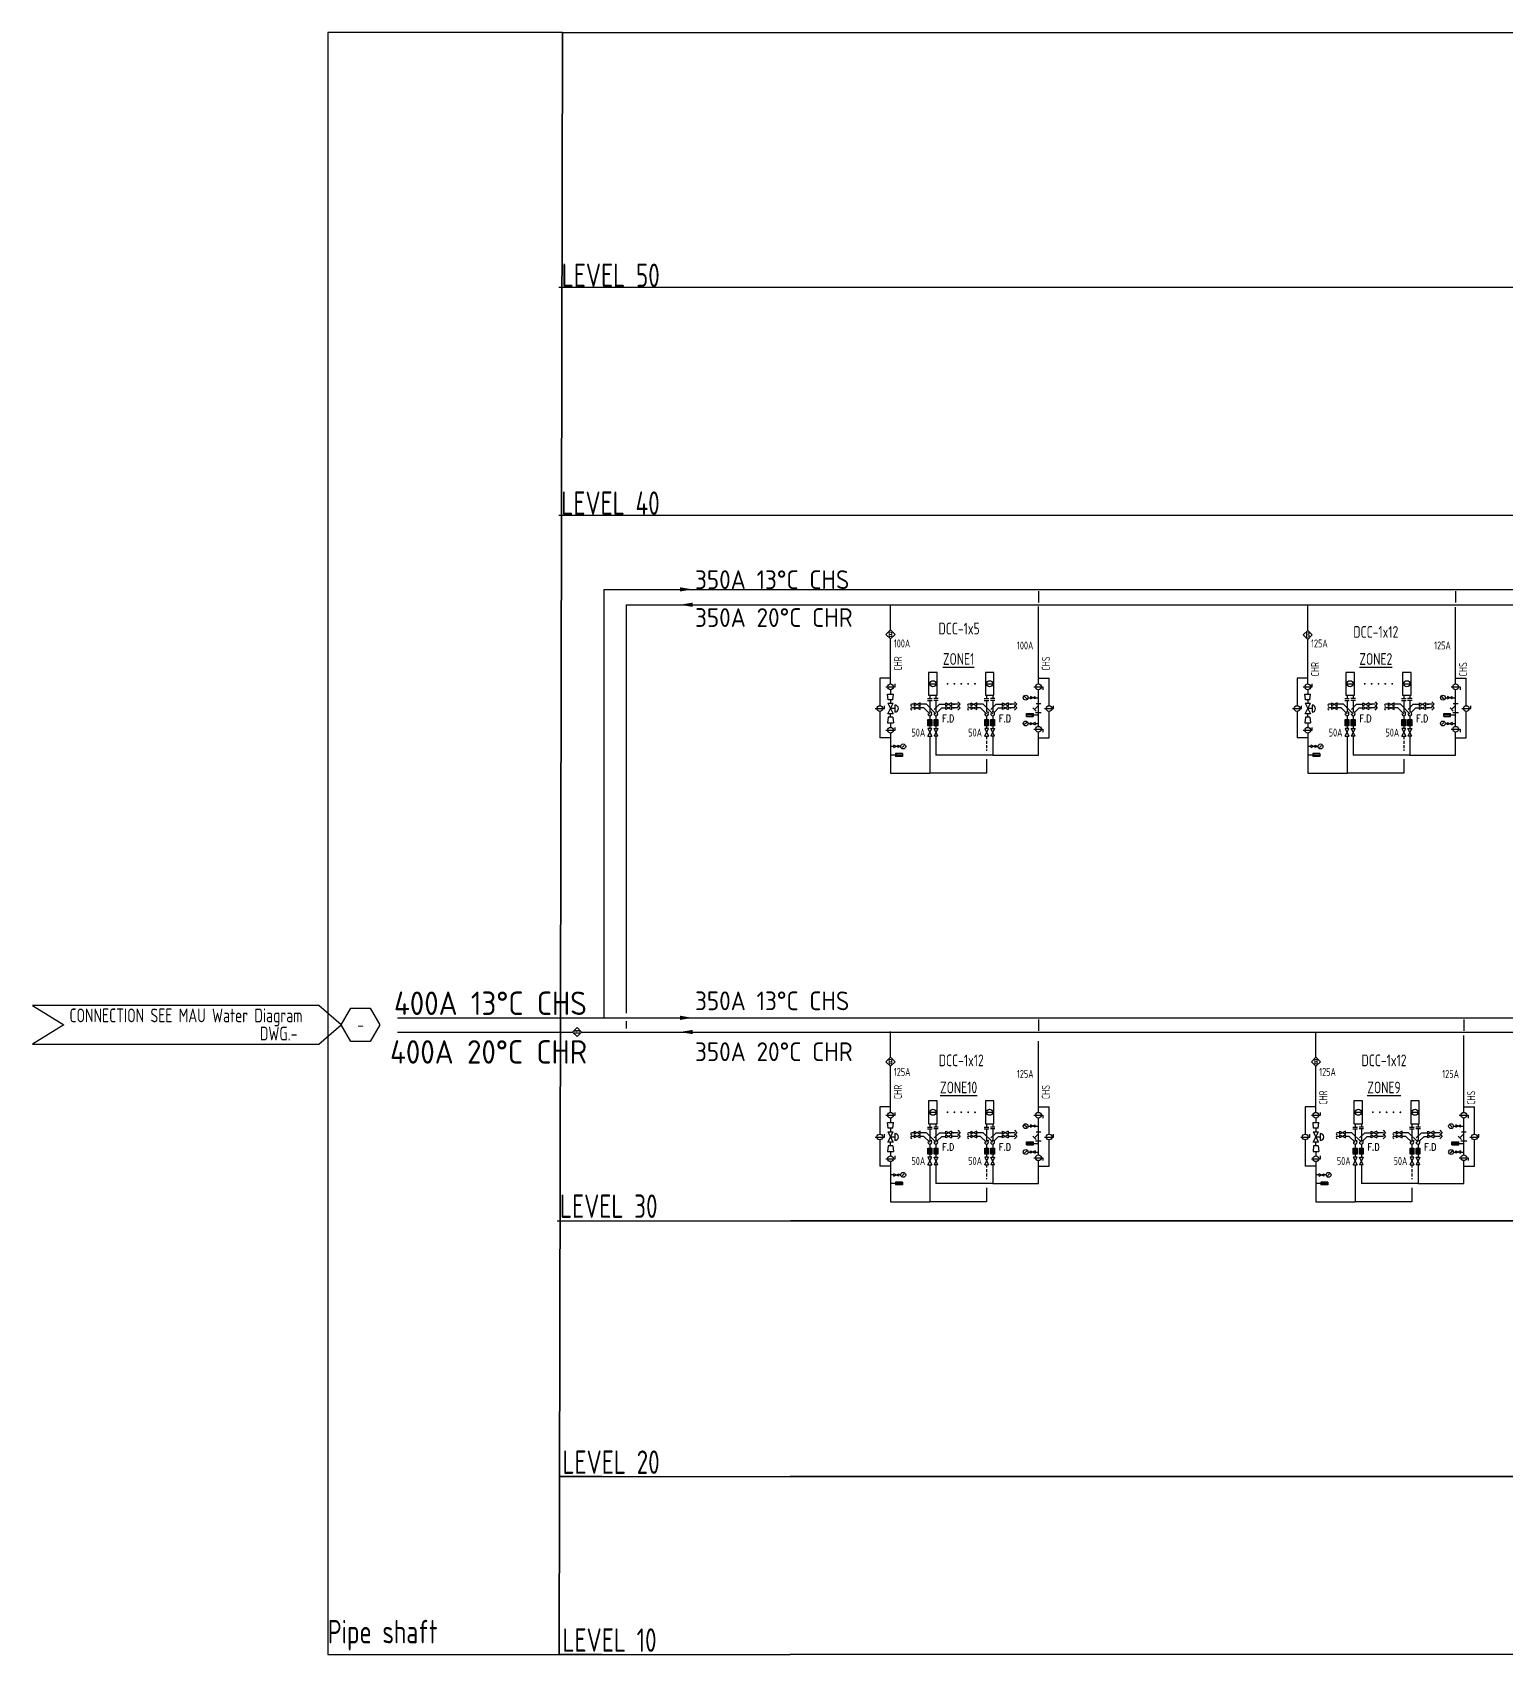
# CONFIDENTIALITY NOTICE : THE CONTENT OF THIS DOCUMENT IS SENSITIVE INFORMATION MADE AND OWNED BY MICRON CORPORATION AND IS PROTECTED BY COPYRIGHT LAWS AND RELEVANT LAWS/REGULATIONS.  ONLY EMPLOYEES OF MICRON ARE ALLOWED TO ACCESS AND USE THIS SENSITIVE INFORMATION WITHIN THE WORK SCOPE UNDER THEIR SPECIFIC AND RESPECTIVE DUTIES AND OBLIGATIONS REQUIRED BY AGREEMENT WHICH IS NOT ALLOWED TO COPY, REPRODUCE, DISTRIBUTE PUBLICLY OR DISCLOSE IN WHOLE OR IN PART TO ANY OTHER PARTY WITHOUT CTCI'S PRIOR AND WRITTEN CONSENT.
# Model space of a CAD drawing. Header units: millimetres. Extents: x 4930 to 7168, y 215 to 908.
# Drawn here: x 4930 to 5559, y 215 to 908 of the extents above; entities that cross this region are included whole.
import ezdxf
from ezdxf.enums import TextEntityAlignment as Align

# ---------------------------------------------------------------- set-up
doc = ezdxf.new("R2010")
doc.units = ezdxf.units.MM
doc.linetypes.add('HIDDEN', pattern=[9.525, 6.35, -3.175])
doc.linetypes.add('HIDDEN2', pattern=[0.1875, 0.125, -0.0625])
for name, color, linetype in [('0-CHR-中溫', 30, 'Continuous'), ('0-CHS-中溫', 3, 'Continuous'), ('A-DETL-01', 1, 'Continuous'), ('M-CEQPM-TEXT', 3, 'Continuous'), ('M-CPIPE-TEXT', 3, 'Continuous'), ('M-CPIPE-VAVE', 2, 'Continuous'), ('M-CWTR-PIPE', 130, 'Continuous'), ('M-EQPM-TXT', 4, 'Continuous'), ('M-HVAC-CMAH', 3, 'Continuous'), ('M-PIPE-CHWR20', 110, 'Continuous'), ('U-PCW-VALVE', 2, 'Continuous')]:
    doc.layers.add(name, color=color, linetype=linetype)
doc.styles.add('AA-TXT', font='isocp.shx', dxfattribs={"bigfont": 'chineset.shx'})
doc.styles.add('STDTEXT', font='simplex.shx', dxfattribs={"bigfont": 'china.shx'})

# ---------------------------------------------------------------- blocks, each defined once
blk = doc.blocks.new('DIM3')
blk.add_solid([(40, -7), (40, 7), (0, 0)])
blk = doc.blocks.new('DCC PIPE')
at = {"layer": 'U-PCW-VALVE'}
h = blk.add_hatch(dxfattribs=at)
h.set_pattern_fill('ANSI37', color=256, scale=2.66144, angle=90, style=0)
h.set_pattern_definition([(135, (188.80367, -130.49455), (-0.2352403, -0.2352403), []), (225, (188.80367, -130.49455), (0.2352403, -0.2352403), [])])
h.paths.add_polyline_path([(-0.67, 3.67), (-0.67, 5.8), (0.67, 5.8), (0.67, 3.67)])
h = blk.add_hatch(dxfattribs=at)
h.set_pattern_fill('ANSI37', color=256, scale=2.66144, angle=90, style=0)
h.set_pattern_definition([(135, (190.9487, -130.49455), (-0.2352403, -0.2352403), []), (225, (190.9487, -130.49455), (0.2352403, -0.2352403), [])])
h.paths.add_polyline_path([(1.48, 3.67), (1.48, 5.8), (2.81, 5.8), (2.81, 3.67)])
h = blk.add_hatch(dxfattribs=at)
h.set_pattern_fill('ANSI37', color=256, scale=2.66144, angle=90, style=0)
h.set_pattern_definition([(135, (208.65864, -130.49455), (-0.2352403, -0.2352403), []), (225, (208.65864, -130.49455), (0.2352403, -0.2352403), [])])
h.paths.add_polyline_path([(19.19, 3.67), (19.19, 5.8), (20.52, 5.8), (20.52, 3.67)])
h = blk.add_hatch(dxfattribs=at)
h.set_pattern_fill('ANSI37', color=256, scale=2.66144, angle=90, style=0)
h.set_pattern_definition([(135, (210.80367, -130.49455), (-0.2352403, -0.2352403), []), (225, (210.80367, -130.49455), (0.2352403, -0.2352403), [])])
h.paths.add_polyline_path([(21.33, 3.67), (21.33, 5.8), (22.67, 5.8), (22.67, 3.67)])
at = {"layer": '0-CHR-中溫', "ltscale": 1000}
for p, q in [((0, 12.53), (0, 8.51)), ((19.85, 12.53), (19.85, 8.51)), ((0, 7.18), (0, 5.8)), ((19.85, 7.18), (19.85, 5.8)), ((0, 3.67), (0, 2.67)), ((19.85, 3.67), (19.85, 2.67))]:
    blk.add_line(p, q, dxfattribs=at)
for centre in [(0, 7.84), (19.85, 7.84)]:
    blk.add_arc(centre, 0.667, 167.3219, 102.6781, dxfattribs=at)
at = {"layer": '0-CHS-中溫', "ltscale": 1000}
for p, q in [((2.15, 12.53), (2.15, 8.51)), ((22, 12.53), (22, 8.51)), ((2.15, 7.18), (2.15, 5.8)), ((22, 7.18), (22, 5.8)), ((2.15, 3.67), (2.15, 2.67)), ((22, 3.67), (22, 2.67))]:
    blk.add_line(p, q, dxfattribs=at)
for centre in [(2.15, 7.84), (22, 7.84)]:
    blk.add_arc(centre, 0.667, 167.3219, 102.6781, dxfattribs=at)
at = {"layer": 'M-CPIPE-VAVE'}
for p, q in [((-3.4, 11.7), (-5.47, 10.66)), ((-5.47, 11.7), (-3.4, 10.66)), ((-5.47, 11.7), (-5.47, 10.66)), ((-3.4, 10.66), (-3.4, 11.7)), ((5.55, 10.66), (5.55, 11.7)), ((7.62, 11.7), (5.55, 10.66)), ((5.55, 11.7), (7.62, 10.66)), ((7.62, 11.7), (7.62, 10.66)), ((9.81, 12.03), (10.58, 11.18)), ((16.45, 11.7), (14.38, 10.66)), ((14.38, 11.7), (16.45, 10.66)), ((14.38, 11.7), (14.38, 10.66)), ((16.45, 10.66), (16.45, 11.7)), ((25.4, 10.66), (25.4, 11.7)), ((27.47, 11.7), (25.4, 10.66)), ((25.4, 11.7), (27.47, 10.66)), ((27.47, 11.7), (27.47, 10.66)), ((29.67, 12.03), (30.44, 11.18)), ((-5.47, 11.18), (-6.35, 11.18)), ((-5.47, 9.92), (-6.35, 9.92)), ((-3.4, 10.44), (-5.47, 9.41)), ((-5.47, 10.44), (-3.4, 9.41)), ((-5.47, 10.44), (-5.47, 9.41)), ((-1.19, 11.18), (-3.4, 11.18)), ((-3.4, 9.41), (-3.4, 10.44)), ((-2.08, 9.92), (-3.4, 9.92)), ((0, 7.84), (-2.08, 9.92)), ((2.15, 7.84), (-1.19, 11.18)), ((0.47, 8.31), (0.74, 8.58)), ((1.53, 9.37), (3.34, 11.18)), ((2.62, 8.31), (4.23, 9.92)), ((3.34, 11.18), (5.55, 11.18)), ((4.23, 9.92), (5.55, 9.92)), ((5.55, 9.41), (5.55, 10.44)), ((7.62, 10.44), (5.55, 9.41)), ((5.55, 10.44), (7.62, 9.41)), ((9.89, 11.18), (7.62, 11.18)), ((7.62, 10.44), (7.62, 9.41)), ((9.89, 9.92), (7.62, 9.92)), ((9.81, 10.33), (10.58, 11.18)), ((9.81, 10.77), (10.58, 9.92)), ((9.81, 9.07), (10.58, 9.92)), ((14.38, 11.18), (13.5, 11.18)), ((14.38, 9.92), (13.5, 9.92)), ((16.45, 10.44), (14.38, 9.41)), ((14.38, 10.44), (16.45, 9.41)), ((14.38, 10.44), (14.38, 9.41)), ((18.66, 11.18), (16.45, 11.18)), ((16.45, 9.41), (16.45, 10.44)), ((17.77, 9.92), (16.45, 9.92)), ((19.85, 7.84), (17.77, 9.92)), ((22, 7.84), (18.66, 11.18)), ((20.33, 8.31), (20.59, 8.58)), ((21.38, 9.37), (23.19, 11.18)), ((22.47, 8.31), (24.08, 9.92)), ((23.19, 11.18), (25.4, 11.18)), ((24.08, 9.92), (25.4, 9.92)), ((25.4, 9.41), (25.4, 10.44)), ((27.47, 10.44), (25.4, 9.41)), ((25.4, 10.44), (27.47, 9.41)), ((29.74, 11.18), (27.47, 11.18)), ((27.47, 10.44), (27.47, 9.41)), ((29.74, 9.92), (27.47, 9.92)), ((29.67, 10.33), (30.44, 11.18)), ((29.67, 10.77), (30.44, 9.92)), ((29.67, 9.07), (30.44, 9.92))]:
    blk.add_line(p, q, dxfattribs=at)
for centre in [(-6.35, 10.83), (-6.35, 9.57), (13.5, 10.83), (13.5, 9.57)]:
    blk.add_arc(centre, 0.35, 90, 270, dxfattribs=at)
at = {"layer": 'M-CWTR-PIPE'}
for p, q in [((0.18, 18.35), (1.96, 18.35)), ((20.04, 18.35), (21.82, 18.35)), ((-0.8, 13.17), (0.8, 13.17)), ((0, 14.35), (0, 13.17)), ((2.95, 13.17), (1.35, 13.17)), ((2.15, 14.35), (2.15, 13.17)), ((19.05, 13.17), (20.65, 13.17)), ((19.85, 14.35), (19.85, 13.17)), ((22.8, 13.17), (21.2, 13.17)), ((22, 14.35), (22, 13.17))]:
    blk.add_line(p, q, dxfattribs=at)
for points in [[(2.57, 14.35), (2.57, 22.35), (-0.43, 22.35), (-0.43, 14.35)], [(22.43, 14.35), (22.43, 22.35), (19.43, 22.35), (19.43, 14.35)]]:
    blk.add_lwpolyline(points, close=True, dxfattribs=at)
for centre in [(1.07, 18.35), (20.93, 18.35)]:
    blk.add_circle(centre, 1.07, dxfattribs=at)
at = {"layer": 'M-HVAC-CMAH', "const_width": 0.32}
for points in [[(6.36, 18.34, 1), (6.04, 18.34, 1)], [(8.76, 18.34, 1), (8.44, 18.34, 1)], [(11.16, 18.34, 1), (10.84, 18.34, 1)], [(13.56, 18.34, 1), (13.24, 18.34, 1)], [(15.96, 18.34, 1), (15.64, 18.34, 1)]]:
    blk.add_lwpolyline(points, format="xyb", close=True, dxfattribs=at)
at = {"layer": 'U-PCW-VALVE'}
for p, q in [((-0.8, 12.53), (0.8, 12.53)), ((2.95, 12.53), (1.35, 12.53)), ((19.05, 12.53), (20.65, 12.53)), ((22.8, 12.53), (21.2, 12.53)), ((-0.67, 5.8), (0.67, 5.8)), ((-0.67, 3.67), (-0.67, 5.8)), ((0.67, 5.8), (0.67, 3.67)), ((1.48, 5.8), (2.81, 5.8)), ((1.48, 3.67), (1.48, 5.8)), ((2.81, 5.8), (2.81, 3.67)), ((19.19, 5.8), (20.52, 5.8)), ((19.19, 3.67), (19.19, 5.8)), ((20.52, 5.8), (20.52, 3.67)), ((21.33, 5.8), (22.67, 5.8)), ((21.33, 3.67), (21.33, 5.8)), ((22.67, 5.8), (22.67, 3.67)), ((0.67, 3.67), (-0.67, 3.67)), ((0.67, 2.67), (-0.67, 2.67)), ((-0.67, 0), (0.67, 2.67)), ((-0.67, 2.67), (0.67, 0)), ((-0.67, 0), (0.67, 0)), ((2.81, 3.67), (1.48, 3.67)), ((1.48, 2.67), (2.81, 2.67)), ((2.81, 2.67), (1.48, 0)), ((2.81, 0), (1.48, 2.67)), ((2.81, 0), (1.48, 0)), ((20.52, 3.67), (19.19, 3.67)), ((20.52, 2.67), (19.19, 2.67)), ((19.19, 2.67), (20.52, 0)), ((19.19, 0), (20.52, 2.67)), ((19.19, 0), (20.52, 0)), ((22.67, 3.67), (21.33, 3.67)), ((21.33, 2.67), (22.67, 2.67)), ((22.67, 0), (21.33, 2.67)), ((22.67, 2.67), (21.33, 0)), ((22.67, 0), (21.33, 0))]:
    blk.add_line(p, q, dxfattribs=at)
at = {"layer": 'M-CPIPE-VAVE', "linetype": 'HIDDEN2', "xscale": -0.04545454545450411, "yscale": 0.04545454545450411, "zscale": 0.045454545454545}
for p in [(9.89, 11.18), (29.74, 11.18), (9.89, 9.92), (29.74, 9.92)]:
    blk.add_blockref('DIM3', p, dxfattribs=at)

msp = doc.modelspace()

# ---------------------------------------------------------------- linework, layer by layer
at = {"color": 1}
msp.add_lwpolyline([(5155.77, 907.62), (5055.63, 907.62), (5055.63, 215.39), (5154.46, 215.39)], close=True, dxfattribs=at)
at = {"layer": '0-CHR-中溫', "ltscale": 1000}
for p, q in [((5183.02, 663.4), (6428.78, 663.4)), ((5253.33, 663.4), (6014.56, 663.4)), ((5295.81, 652.63), (5295.81, 663.41)), ((5473.86, 652.46), (5473.86, 663.24)), ((5295.81, 629.55), (5295.81, 648.78)), ((5473.86, 629.55), (5473.86, 648.61)), ((5291.26, 632.02), (5291.26, 620.31)), ((5295.81, 632.02), (5291.26, 632.02)), ((5469.31, 632.02), (5469.31, 620.31)), ((5473.86, 632.02), (5469.31, 632.02)), ((5295.81, 627.14), (5295.81, 625.26)), ((5473.86, 627.14), (5473.86, 625.26)), ((5291.26, 617.87), (5291.26, 606.59)), ((5295.81, 622.82), (5295.81, 621.35)), ((5295.81, 615.37), (5295.81, 616.84)), ((5469.31, 617.87), (5469.31, 606.59)), ((5473.86, 622.82), (5473.86, 621.35)), ((5473.86, 615.37), (5473.86, 616.84)), ((5295.81, 612.93), (5295.81, 611.05)), ((5473.86, 612.93), (5473.86, 611.05)), ((5295.81, 606.59), (5291.26, 606.59)), ((5295.81, 608.61), (5295.81, 591.46)), ((5312.59, 607.28), (5312.59, 591.46)), ((5473.86, 606.59), (5469.31, 606.59)), ((5473.86, 608.61), (5473.86, 591.46)), ((5490.64, 607.28), (5490.64, 591.46)), ((5336.8, 597.44), (5336.8, 591.46)), ((5514.85, 597.44), (5514.85, 591.46)), ((5295.81, 591.46), (5312.59, 591.46)), ((5336.8, 591.46), (5312.59, 591.46)), ((5473.86, 591.46), (5490.64, 591.46)), ((5514.85, 591.46), (5490.64, 591.46)), ((5085.38, 481.06), (5160.14, 481.06)), ((5163.99, 481.06), (6428.78, 481.04)), ((5295.81, 470.28), (5295.81, 481.29)), ((5477.34, 470.27), (5477.34, 481.08)), ((5295.81, 446.71), (5295.81, 466.43)), ((5477.34, 446.71), (5477.34, 466.42)), ((5291.26, 449.18), (5291.26, 437.47)), ((5295.81, 449.18), (5291.26, 449.18)), ((5295.81, 444.3), (5295.81, 442.42)), ((5472.79, 449.18), (5472.79, 437.47)), ((5477.34, 449.18), (5472.79, 449.18)), ((5477.34, 444.3), (5477.34, 442.42)), ((5295.81, 439.98), (5295.81, 438.51)), ((5477.34, 439.98), (5477.34, 438.51)), ((5291.26, 435.04), (5291.26, 423.75)), ((5295.81, 432.53), (5295.81, 434)), ((5295.81, 430.09), (5295.81, 428.21)), ((5472.79, 435.04), (5472.79, 423.75)), ((5477.34, 432.53), (5477.34, 434)), ((5477.34, 430.09), (5477.34, 428.21)), ((5295.81, 423.75), (5291.26, 423.75)), ((5295.81, 425.77), (5295.81, 408.63)), ((5312.59, 424.44), (5312.59, 408.63)), ((5477.34, 423.75), (5472.79, 423.75)), ((5477.34, 425.77), (5477.34, 408.63)), ((5494.12, 424.44), (5494.12, 408.63)), ((5295.81, 408.63), (5312.59, 408.63)), ((5336.8, 408.63), (5312.59, 408.63)), ((5336.8, 414.6), (5336.8, 408.63)), ((5477.34, 408.63), (5494.12, 408.63)), ((5518.34, 408.63), (5494.12, 408.63)), ((5518.34, 414.6), (5518.34, 408.63))]:
    msp.add_line(p, q, dxfattribs=at)
at = {"layer": '0-CHR-中溫'}
for p, q in [((5183.02, 663.4), (5183.02, 489.16)), ((5293.88, 650.71), (5295.81, 652.63)), ((5293.88, 650.71), (5295.81, 648.78)), ((5295.81, 652.63), (5297.73, 650.71)), ((5297.73, 650.71), (5295.81, 648.78)), ((5471.93, 650.53), (5473.86, 652.46)), ((5473.86, 652.46), (5475.78, 650.53)), ((5471.93, 650.53), (5473.86, 648.61)), ((5475.78, 650.53), (5473.86, 648.61)), ((5183.02, 485.68), (5183.02, 482.55)), ((5160.14, 481.06), (5162.06, 482.98)), ((5162.06, 479.13), (5160.14, 481.06)), ((5162.06, 482.98), (5163.99, 481.06)), ((5162.06, 479.13), (5163.99, 481.06)), ((5293.88, 468.35), (5295.81, 470.28)), ((5293.88, 468.35), (5295.81, 466.43)), ((5295.81, 470.28), (5297.73, 468.35)), ((5297.73, 468.35), (5295.81, 466.43)), ((5475.42, 468.35), (5477.34, 470.27)), ((5475.42, 468.35), (5477.34, 466.42)), ((5477.34, 470.27), (5479.27, 468.35)), ((5479.27, 468.35), (5477.34, 466.42))]:
    msp.add_line(p, q, dxfattribs=at)
at = {"layer": '0-CHR-中溫', "ltscale": 1000}
for points in [[(5211.41, 662.48), (5205.92, 663.4), (5211.41, 664.31)], [(5211.41, 480.14), (5205.92, 481.06), (5211.41, 481.97)]]:
    msp.add_solid(points, dxfattribs=at)
at = {"layer": '0-CHS-中溫', "ltscale": 1000}
for p, q in [((5173.43, 669.94), (6491.91, 669.94)), ((5253.33, 669.94), (6077.7, 669.94)), ((5358.94, 669.22), (5358.94, 664.34)), ((5536.99, 669.22), (5536.99, 664.34)), ((5358.94, 629.58), (5358.94, 662.67)), ((5536.99, 629.58), (5536.99, 662.35)), ((5358.94, 632.02), (5363.49, 632.02)), ((5363.49, 620.31), (5363.49, 632.02)), ((5536.99, 632.02), (5541.54, 632.02)), ((5541.54, 620.31), (5541.54, 632.02)), ((5358.94, 611.47), (5358.94, 627.14)), ((5536.99, 611.47), (5536.99, 627.14)), ((5363.49, 606.59), (5363.49, 617.87)), ((5541.54, 606.59), (5541.54, 617.87)), ((5315.2, 607.28), (5315.2, 599.27)), ((5339.42, 607.28), (5339.42, 599.27)), ((5358.94, 599.27), (5358.94, 609.03)), ((5358.94, 606.59), (5363.49, 606.59)), ((5493.25, 607.28), (5493.25, 599.27)), ((5517.47, 607.28), (5517.47, 599.27)), ((5536.99, 599.27), (5536.99, 609.03)), ((5536.99, 606.59), (5541.54, 606.59)), ((5339.42, 599.27), (5315.2, 599.27)), ((5339.42, 599.27), (5358.94, 599.27)), ((5517.47, 599.27), (5493.25, 599.27)), ((5517.47, 599.27), (5536.99, 599.27)), ((5085.38, 487.1), (6491.91, 487.1)), ((5358.94, 486.38), (5358.94, 481.5)), ((5540.48, 486.38), (5540.48, 481.5)), ((5540.48, 446.74), (5540.48, 479.61)), ((5358.94, 446.74), (5358.94, 477.19)), ((5358.94, 449.18), (5363.49, 449.18)), ((5358.94, 428.63), (5358.94, 444.3)), ((5363.49, 437.47), (5363.49, 449.18)), ((5540.48, 449.18), (5545.02, 449.18)), ((5540.48, 428.63), (5540.48, 444.3)), ((5545.02, 437.47), (5545.02, 449.18)), ((5363.49, 423.75), (5363.49, 435.04)), ((5545.02, 423.75), (5545.02, 435.04)), ((5315.2, 424.44), (5315.2, 416.43)), ((5339.42, 424.44), (5339.42, 416.43)), ((5358.94, 416.43), (5358.94, 426.19)), ((5358.94, 423.75), (5363.49, 423.75)), ((5496.74, 424.44), (5496.74, 416.43)), ((5520.95, 424.44), (5520.95, 416.43)), ((5540.48, 416.43), (5540.48, 426.19)), ((5540.48, 423.75), (5545.02, 423.75)), ((5339.42, 416.43), (5315.2, 416.43)), ((5339.42, 416.43), (5358.94, 416.43)), ((5520.95, 416.43), (5496.74, 416.43)), ((5520.95, 416.43), (5540.48, 416.43))]:
    msp.add_line(p, q, dxfattribs=at)
at = {"layer": '0-CHS-中溫'}
msp.add_line((5173.43, 669.94), (5173.43, 487.1), dxfattribs=at)
at = {"layer": '0-CHS-中溫', "ltscale": 1000}
for points in [[(5205.92, 669.03), (5211.41, 669.94), (5205.92, 670.86)], [(5205.92, 486.19), (5211.41, 487.1), (5205.92, 488.02)]]:
    msp.add_solid(points, dxfattribs=at)
at = {"layer": 'A-DETL-01', "linetype": 'Continuous'}
for p, q in [((5155.77, 907.62), (5154.46, 215.39)), ((5155.77, 907.62), (6538.02, 907.62)), ((5154.32, 798.85), (6538.02, 798.85)), ((5154.24, 701.62), (6538.02, 701.62)), ((5153.57, 400.55), (5253.33, 400.55)), ((5153.57, 400.55), (5253.33, 400.55)), ((5153.57, 400.55), (6538.02, 400.55)), ((6538.02, 400.55), (5253.33, 400.55)), ((5154.6, 291.32), (5250.34, 291.32)), ((5154.6, 291.32), (5250.34, 291.32)), ((5154.6, 291.32), (5252.94, 291.32)), ((5154.6, 291.32), (5252.94, 291.32)), ((5154.6, 291.32), (6538.02, 291.32)), ((6538.02, 291.32), (5252.94, 291.32)), ((5102.16, 215.39), (5250.34, 215.39)), ((5102.16, 215.39), (5250.34, 215.39)), ((5104.76, 215.39), (5252.94, 215.39)), ((5104.76, 215.39), (5252.94, 215.39)), ((6538.02, 215.39), (5252.94, 215.39))]:
    msp.add_line(p, q, dxfattribs=at)
at = {"layer": 'M-CEQPM-TEXT'}
for p, q in [((5172.82, 291.32), (5154.72, 291.32)), ((5172.82, 215.39), (5154.72, 215.39))]:
    msp.add_line(p, q, dxfattribs=at)
at = {"layer": 'M-CPIPE-TEXT', "color": 4}
msp.add_lwpolyline([(5061.43, 484.16), (5051.79, 492.37), (4929.62, 492.37), (4943.01, 484.16), (4929.62, 475.94), (5051.79, 475.94), (5061.43, 484.16)], dxfattribs=at)
msp.add_lwpolyline([(5077.86, 484.16), (5073.76, 477.04), (5065.54, 477.04), (5061.43, 484.16), (5065.54, 491.27), (5073.76, 491.27)], close=True, dxfattribs=at)
at = {"layer": 'M-PIPE-CHWR20', "ltscale": 0.1}
for p, q in [((5294.83, 622.82), (5294.58, 625.26)), ((5294.58, 625.26), (5297.03, 625.26)), ((5296.78, 622.82), (5297.03, 625.26)), ((5472.88, 622.82), (5472.64, 625.26)), ((5472.64, 625.26), (5475.08, 625.26)), ((5474.83, 622.82), (5475.08, 625.26)), ((5296.78, 622.82), (5294.83, 622.82)), ((5474.83, 622.82), (5472.88, 622.82)), ((5294.83, 615.37), (5294.58, 612.93)), ((5294.58, 612.93), (5297.03, 612.93)), ((5296.78, 615.37), (5294.83, 615.37)), ((5296.78, 615.37), (5297.03, 612.93)), ((5472.88, 615.37), (5472.64, 612.93)), ((5472.64, 612.93), (5475.08, 612.93)), ((5474.83, 615.37), (5472.88, 615.37)), ((5474.83, 615.37), (5475.08, 612.93)), ((5294.83, 439.98), (5294.58, 442.42)), ((5294.58, 442.42), (5297.03, 442.42)), ((5296.78, 439.98), (5294.83, 439.98)), ((5296.78, 439.98), (5297.03, 442.42)), ((5476.36, 439.98), (5476.12, 442.42)), ((5476.12, 442.42), (5478.56, 442.42)), ((5478.32, 439.98), (5476.36, 439.98)), ((5478.32, 439.98), (5478.56, 442.42)), ((5294.83, 432.53), (5294.58, 430.09)), ((5294.58, 430.09), (5297.03, 430.09)), ((5296.78, 432.53), (5294.83, 432.53)), ((5296.78, 432.53), (5297.03, 430.09)), ((5476.36, 432.53), (5476.12, 430.09)), ((5476.12, 430.09), (5478.56, 430.09)), ((5478.32, 432.53), (5476.36, 432.53)), ((5478.32, 432.53), (5478.56, 430.09))]:
    msp.add_line(p, q, dxfattribs=at)
at = {"layer": 'M-PIPE-CHWR20', "linetype": 'HIDDEN', "ltscale": 0.2}
for p, q in [((5336.8, 607.28), (5336.8, 601.1)), ((5514.85, 607.28), (5514.85, 601.1)), ((5336.8, 424.44), (5336.8, 418.26)), ((5518.34, 424.44), (5518.34, 418.26))]:
    msp.add_line(p, q, dxfattribs=at)
at = {"layer": 'U-PCW-VALVE'}
for p, q in [((5293.88, 628.36), (5297.73, 628.36)), ((5297.73, 628.36), (5297.73, 629.59)), ((5353.96, 623.28), (5353.06, 624.18)), ((5354.55, 623.73), (5355.52, 623.73)), ((5355.52, 624.22), (5355.52, 623.24)), ((5357.48, 623.24), (5355.52, 624.22)), ((5355.52, 623.24), (5357.48, 624.22)), ((5357.02, 628.36), (5360.87, 628.36)), ((5357.48, 623.24), (5357.48, 624.22)), ((5357.48, 623.73), (5358.94, 623.73)), ((5360.87, 628.36), (5360.87, 627.14)), ((5471.93, 628.36), (5475.78, 628.36)), ((5475.78, 628.36), (5475.78, 629.59)), ((5532.01, 623.28), (5531.11, 624.18)), ((5532.6, 623.73), (5533.57, 623.73)), ((5533.57, 624.22), (5533.57, 623.24)), ((5535.53, 623.24), (5533.57, 624.22)), ((5533.57, 623.24), (5535.53, 624.22)), ((5535.07, 628.36), (5538.92, 628.36)), ((5535.53, 623.24), (5535.53, 624.22)), ((5535.53, 623.73), (5536.99, 623.73)), ((5538.92, 628.36), (5538.92, 627.14)), ((5289.33, 619.09), (5293.19, 619.09)), ((5293.19, 619.09), (5293.19, 620.32)), ((5294.68, 621.35), (5296.94, 621.35)), ((5294.68, 616.84), (5296.94, 621.35)), ((5294.68, 621.35), (5296.94, 616.84)), ((5296.94, 616.84), (5294.68, 616.84)), ((5297.66, 619.09), (5295.81, 619.09)), ((5297.66, 620.59), (5297.66, 617.64)), ((5353.83, 615.74), (5353.83, 616.97)), ((5353.83, 615.74), (5353.83, 616.97)), ((5353.83, 616.97), (5356.77, 616.97)), ((5353.83, 616.97), (5356.77, 616.97)), ((5354.08, 616.35), (5356.1, 616.35)), ((5354.08, 616.35), (5356.1, 616.35)), ((5354.22, 616.11), (5354.22, 616.6)), ((5354.22, 616.11), (5354.22, 616.6)), ((5354.71, 616.11), (5354.71, 616.6)), ((5354.71, 616.11), (5354.71, 616.6)), ((5355.2, 616.11), (5355.2, 616.6)), ((5355.2, 616.11), (5355.2, 616.6)), ((5355.69, 616.11), (5355.69, 616.6)), ((5355.69, 616.11), (5355.69, 616.6)), ((5356.53, 619.41), (5357.91, 618.03)), ((5356.53, 619.41), (5357.91, 618.03)), ((5356.77, 615.74), (5356.77, 616.97)), ((5356.77, 615.74), (5356.77, 616.97)), ((5356.77, 616.35), (5358.94, 616.35)), ((5356.77, 616.35), (5358.94, 616.35)), ((5358.94, 620.45), (5357.22, 618.72)), ((5357.72, 617.39), (5360.16, 617.39)), ((5357.92, 621.29), (5359.96, 621.29)), ((5357.92, 617.39), (5359.96, 617.39)), ((5361.56, 619.09), (5365.42, 619.09)), ((5365.42, 619.09), (5365.42, 620.32)), ((5467.38, 619.09), (5471.24, 619.09)), ((5471.24, 619.09), (5471.24, 620.32)), ((5472.73, 621.35), (5474.99, 621.35)), ((5472.73, 616.84), (5474.99, 621.35)), ((5472.73, 621.35), (5474.99, 616.84)), ((5474.99, 616.84), (5472.73, 616.84)), ((5475.71, 619.09), (5473.86, 619.09)), ((5475.71, 620.59), (5475.71, 617.64)), ((5531.88, 615.74), (5531.88, 616.97)), ((5531.88, 615.74), (5531.88, 616.97)), ((5531.88, 616.97), (5534.82, 616.97)), ((5531.88, 616.97), (5534.82, 616.97)), ((5532.13, 616.35), (5534.15, 616.35)), ((5532.13, 616.35), (5534.15, 616.35)), ((5532.27, 616.11), (5532.27, 616.6)), ((5532.27, 616.11), (5532.27, 616.6)), ((5532.76, 616.11), (5532.76, 616.6)), ((5532.76, 616.11), (5532.76, 616.6)), ((5533.25, 616.11), (5533.25, 616.6)), ((5533.25, 616.11), (5533.25, 616.6)), ((5533.74, 616.11), (5533.74, 616.6)), ((5533.74, 616.11), (5533.74, 616.6)), ((5534.58, 619.41), (5535.96, 618.03)), ((5534.58, 619.41), (5535.96, 618.03)), ((5534.82, 615.74), (5534.82, 616.97)), ((5534.82, 615.74), (5534.82, 616.97)), ((5534.82, 616.35), (5536.99, 616.35)), ((5534.82, 616.35), (5536.99, 616.35)), ((5536.99, 620.45), (5535.27, 618.72)), ((5535.77, 617.39), (5538.22, 617.39)), ((5535.97, 621.29), (5538.01, 621.29)), ((5535.97, 617.39), (5538.01, 617.39)), ((5539.61, 619.09), (5543.47, 619.09)), ((5543.47, 619.09), (5543.47, 620.32)), ((5293.88, 609.83), (5297.73, 609.83)), ((5297.73, 609.83), (5297.73, 611.05)), ((5353.96, 613.14), (5353.06, 612.24)), ((5353.83, 615.74), (5356.77, 615.74)), ((5353.83, 615.74), (5356.77, 615.74)), ((5354.55, 612.69), (5355.52, 612.69)), ((5355.52, 612.21), (5355.52, 613.18)), ((5357.48, 613.18), (5355.52, 612.21)), ((5355.52, 613.18), (5357.48, 612.21)), ((5357.02, 610.25), (5360.87, 610.25)), ((5357.48, 613.18), (5357.48, 612.21)), ((5357.48, 612.69), (5358.94, 612.69)), ((5360.87, 610.25), (5360.87, 609.02)), ((5471.93, 609.83), (5475.78, 609.83)), ((5475.78, 609.83), (5475.78, 611.05)), ((5532.01, 613.14), (5531.11, 612.24)), ((5531.88, 615.74), (5534.82, 615.74)), ((5531.88, 615.74), (5534.82, 615.74)), ((5532.6, 612.69), (5533.57, 612.69)), ((5533.57, 612.21), (5533.57, 613.18)), ((5535.53, 613.18), (5533.57, 612.21)), ((5533.57, 613.18), (5535.53, 612.21)), ((5535.07, 610.25), (5538.92, 610.25)), ((5535.53, 613.18), (5535.53, 612.21)), ((5535.53, 612.69), (5536.99, 612.69)), ((5538.92, 610.25), (5538.92, 609.02)), ((5297.27, 602.93), (5295.81, 602.93)), ((5297.27, 602.44), (5297.27, 603.42)), ((5297.27, 602.44), (5299.23, 603.42)), ((5299.23, 602.44), (5297.27, 603.42)), ((5299.23, 603.42), (5299.23, 602.44)), ((5300.2, 602.93), (5299.23, 602.93)), ((5300.79, 602.48), (5301.69, 603.38)), ((5475.32, 602.93), (5473.86, 602.93)), ((5475.32, 602.44), (5475.32, 603.42)), ((5475.32, 602.44), (5477.28, 603.42)), ((5477.28, 602.44), (5475.32, 603.42)), ((5477.28, 603.42), (5477.28, 602.44)), ((5478.25, 602.93), (5477.28, 602.93)), ((5478.84, 602.48), (5479.74, 603.38)), ((5297.98, 599.27), (5295.81, 599.27)), ((5297.98, 599.27), (5295.81, 599.27)), ((5297.98, 599.88), (5297.98, 598.66)), ((5297.98, 599.88), (5297.98, 598.66)), ((5300.92, 599.88), (5297.98, 599.88)), ((5300.92, 599.88), (5297.98, 599.88)), ((5300.92, 598.66), (5297.98, 598.66)), ((5300.92, 598.66), (5297.98, 598.66)), ((5300.67, 599.27), (5298.65, 599.27)), ((5300.67, 599.27), (5298.65, 599.27)), ((5299.06, 599.51), (5299.06, 599.02)), ((5299.06, 599.51), (5299.06, 599.02)), ((5299.55, 599.51), (5299.55, 599.02)), ((5299.55, 599.51), (5299.55, 599.02)), ((5300.04, 599.51), (5300.04, 599.02)), ((5300.04, 599.51), (5300.04, 599.02)), ((5300.53, 599.51), (5300.53, 599.02)), ((5300.53, 599.51), (5300.53, 599.02)), ((5300.92, 599.88), (5300.92, 598.66)), ((5300.92, 599.88), (5300.92, 598.66)), ((5476.03, 599.27), (5473.86, 599.27)), ((5476.03, 599.27), (5473.86, 599.27)), ((5476.03, 599.88), (5476.03, 598.66)), ((5476.03, 599.88), (5476.03, 598.66)), ((5478.97, 599.88), (5476.03, 599.88)), ((5478.97, 599.88), (5476.03, 599.88)), ((5478.97, 598.66), (5476.03, 598.66)), ((5478.97, 598.66), (5476.03, 598.66)), ((5478.72, 599.27), (5476.7, 599.27)), ((5478.72, 599.27), (5476.7, 599.27)), ((5477.11, 599.51), (5477.11, 599.02)), ((5477.11, 599.51), (5477.11, 599.02)), ((5477.6, 599.51), (5477.6, 599.02)), ((5477.6, 599.51), (5477.6, 599.02)), ((5478.09, 599.51), (5478.09, 599.02)), ((5478.09, 599.51), (5478.09, 599.02)), ((5478.58, 599.51), (5478.58, 599.02)), ((5478.58, 599.51), (5478.58, 599.02)), ((5478.97, 599.88), (5478.97, 598.66)), ((5478.97, 599.88), (5478.97, 598.66)), ((5293.88, 445.52), (5297.73, 445.52)), ((5297.73, 445.52), (5297.73, 446.75)), ((5357.02, 445.52), (5360.87, 445.52)), ((5360.87, 445.52), (5360.87, 444.3)), ((5475.41, 445.52), (5479.27, 445.52)), ((5479.27, 445.52), (5479.27, 446.75)), ((5538.55, 445.52), (5542.4, 445.52)), ((5542.4, 445.52), (5542.4, 444.3)), ((5289.33, 436.25), (5293.19, 436.25)), ((5293.19, 436.25), (5293.19, 437.48)), ((5294.68, 438.51), (5296.94, 438.51)), ((5294.68, 434), (5296.94, 438.51)), ((5294.68, 438.51), (5296.94, 434)), ((5297.66, 436.25), (5295.81, 436.25)), ((5297.66, 437.75), (5297.66, 434.8)), ((5353.96, 440.44), (5353.06, 441.34)), ((5354.55, 440.89), (5355.52, 440.89)), ((5355.52, 441.38), (5355.52, 440.4)), ((5357.48, 440.4), (5355.52, 441.38)), ((5355.52, 440.4), (5357.48, 441.38)), ((5356.53, 436.57), (5357.91, 435.19)), ((5356.53, 436.57), (5357.91, 435.19)), ((5358.94, 437.61), (5357.22, 435.88)), ((5357.48, 440.4), (5357.48, 441.38)), ((5357.48, 440.89), (5358.94, 440.89)), ((5357.92, 438.45), (5359.96, 438.45)), ((5361.56, 436.25), (5365.42, 436.25)), ((5365.42, 436.25), (5365.42, 437.48)), ((5470.87, 436.25), (5474.72, 436.25)), ((5474.72, 436.25), (5474.72, 437.48)), ((5476.21, 438.51), (5478.47, 438.51)), ((5476.21, 434), (5478.47, 438.51)), ((5476.21, 438.51), (5478.47, 434)), ((5479.19, 436.25), (5477.34, 436.25)), ((5479.19, 437.75), (5479.19, 434.8)), ((5535.49, 440.44), (5534.59, 441.34)), ((5536.08, 440.89), (5537.06, 440.89)), ((5537.06, 441.38), (5537.06, 440.4)), ((5539.01, 440.4), (5537.06, 441.38)), ((5537.06, 440.4), (5539.01, 441.38)), ((5538.06, 436.57), (5539.44, 435.19)), ((5538.06, 436.57), (5539.44, 435.19)), ((5540.48, 437.61), (5538.75, 435.88)), ((5539.01, 440.4), (5539.01, 441.38)), ((5539.01, 440.89), (5540.48, 440.89)), ((5539.46, 438.45), (5541.5, 438.45)), ((5543.1, 436.25), (5546.95, 436.25)), ((5546.95, 436.25), (5546.95, 437.48)), ((5296.94, 434), (5294.68, 434)), ((5353.96, 430.3), (5353.06, 429.4)), ((5353.83, 432.9), (5353.83, 434.13)), ((5353.83, 432.9), (5353.83, 434.13)), ((5353.83, 434.13), (5356.77, 434.13)), ((5353.83, 434.13), (5356.77, 434.13)), ((5353.83, 432.9), (5356.77, 432.9)), ((5353.83, 432.9), (5356.77, 432.9)), ((5354.08, 433.51), (5356.1, 433.51)), ((5354.08, 433.51), (5356.1, 433.51)), ((5354.22, 433.27), (5354.22, 433.76)), ((5354.22, 433.27), (5354.22, 433.76)), ((5354.55, 429.85), (5355.52, 429.85)), ((5354.71, 433.27), (5354.71, 433.76)), ((5354.71, 433.27), (5354.71, 433.76)), ((5355.2, 433.27), (5355.2, 433.76)), ((5355.2, 433.27), (5355.2, 433.76)), ((5355.52, 429.37), (5355.52, 430.34)), ((5357.48, 430.34), (5355.52, 429.37)), ((5355.52, 430.34), (5357.48, 429.37)), ((5355.69, 433.27), (5355.69, 433.76)), ((5355.69, 433.27), (5355.69, 433.76)), ((5356.77, 432.9), (5356.77, 434.13)), ((5356.77, 432.9), (5356.77, 434.13)), ((5356.77, 433.51), (5358.94, 433.51)), ((5356.77, 433.51), (5358.94, 433.51)), ((5357.48, 430.34), (5357.48, 429.37)), ((5357.48, 429.85), (5358.94, 429.85)), ((5357.72, 434.55), (5360.16, 434.55)), ((5357.92, 434.55), (5359.96, 434.55)), ((5478.47, 434), (5476.21, 434)), ((5535.49, 430.3), (5534.59, 429.4)), ((5535.36, 432.9), (5535.36, 434.13)), ((5535.36, 432.9), (5535.36, 434.13)), ((5535.36, 434.13), (5538.3, 434.13)), ((5535.36, 434.13), (5538.3, 434.13)), ((5535.36, 432.9), (5538.3, 432.9)), ((5535.36, 432.9), (5538.3, 432.9)), ((5535.62, 433.51), (5537.64, 433.51)), ((5535.62, 433.51), (5537.64, 433.51)), ((5535.76, 433.27), (5535.76, 433.76)), ((5535.76, 433.27), (5535.76, 433.76)), ((5536.08, 429.85), (5537.06, 429.85)), ((5536.25, 433.27), (5536.25, 433.76)), ((5536.25, 433.27), (5536.25, 433.76)), ((5536.74, 433.27), (5536.74, 433.76)), ((5536.74, 433.27), (5536.74, 433.76)), ((5537.06, 429.37), (5537.06, 430.34)), ((5539.01, 430.34), (5537.06, 429.37)), ((5537.06, 430.34), (5539.01, 429.37)), ((5537.23, 433.27), (5537.23, 433.76)), ((5537.23, 433.27), (5537.23, 433.76)), ((5538.3, 432.9), (5538.3, 434.13)), ((5538.3, 432.9), (5538.3, 434.13)), ((5538.3, 433.51), (5540.48, 433.51)), ((5538.3, 433.51), (5540.48, 433.51)), ((5539.01, 430.34), (5539.01, 429.37)), ((5539.01, 429.85), (5540.48, 429.85)), ((5539.26, 434.55), (5541.7, 434.55)), ((5539.46, 434.55), (5541.5, 434.55)), ((5293.88, 426.99), (5297.73, 426.99)), ((5297.73, 426.99), (5297.73, 428.21)), ((5357.02, 427.41), (5360.87, 427.41)), ((5360.87, 427.41), (5360.87, 426.18)), ((5475.41, 426.99), (5479.27, 426.99)), ((5479.27, 426.99), (5479.27, 428.21)), ((5538.55, 427.41), (5542.4, 427.41)), ((5542.4, 427.41), (5542.4, 426.18)), ((5297.27, 420.09), (5295.81, 420.09)), ((5297.98, 416.43), (5295.81, 416.43)), ((5297.98, 416.43), (5295.81, 416.43)), ((5297.27, 419.6), (5297.27, 420.58)), ((5297.27, 419.6), (5299.23, 420.58)), ((5299.23, 419.6), (5297.27, 420.58)), ((5297.98, 417.04), (5297.98, 415.82)), ((5297.98, 417.04), (5297.98, 415.82)), ((5300.92, 417.04), (5297.98, 417.04)), ((5300.92, 417.04), (5297.98, 417.04)), ((5300.92, 415.82), (5297.98, 415.82)), ((5300.92, 415.82), (5297.98, 415.82)), ((5300.67, 416.43), (5298.65, 416.43)), ((5300.67, 416.43), (5298.65, 416.43)), ((5299.06, 416.68), (5299.06, 416.19)), ((5299.06, 416.68), (5299.06, 416.19)), ((5299.23, 420.58), (5299.23, 419.6)), ((5300.2, 420.09), (5299.23, 420.09)), ((5299.55, 416.68), (5299.55, 416.19)), ((5299.55, 416.68), (5299.55, 416.19)), ((5300.04, 416.68), (5300.04, 416.19)), ((5300.04, 416.68), (5300.04, 416.19)), ((5300.53, 416.68), (5300.53, 416.19)), ((5300.53, 416.68), (5300.53, 416.19)), ((5300.79, 419.64), (5301.69, 420.54)), ((5300.92, 417.04), (5300.92, 415.82)), ((5300.92, 417.04), (5300.92, 415.82)), ((5478.81, 420.09), (5477.34, 420.09)), ((5479.52, 416.43), (5477.34, 416.43)), ((5479.52, 416.43), (5477.34, 416.43)), ((5478.81, 419.6), (5478.81, 420.58)), ((5478.81, 419.6), (5480.76, 420.58)), ((5480.76, 419.6), (5478.81, 420.58)), ((5479.52, 417.04), (5479.52, 415.82)), ((5479.52, 417.04), (5479.52, 415.82)), ((5482.46, 417.04), (5479.52, 417.04)), ((5482.46, 417.04), (5479.52, 417.04)), ((5482.46, 415.82), (5479.52, 415.82)), ((5482.46, 415.82), (5479.52, 415.82)), ((5482.2, 416.43), (5480.18, 416.43)), ((5482.2, 416.43), (5480.18, 416.43)), ((5480.59, 416.68), (5480.59, 416.19)), ((5480.59, 416.68), (5480.59, 416.19)), ((5480.76, 420.58), (5480.76, 419.6)), ((5481.74, 420.09), (5480.76, 420.09)), ((5481.08, 416.68), (5481.08, 416.19)), ((5481.08, 416.68), (5481.08, 416.19)), ((5481.57, 416.68), (5481.57, 416.19)), ((5481.57, 416.68), (5481.57, 416.19)), ((5482.06, 416.68), (5482.06, 416.19)), ((5482.06, 416.68), (5482.06, 416.19)), ((5482.33, 419.64), (5483.22, 420.54)), ((5482.46, 417.04), (5482.46, 415.82)), ((5482.46, 417.04), (5482.46, 415.82))]:
    msp.add_line(p, q, dxfattribs=at)
for centre, radius in [((5295.81, 628.36), 1.22), ((5353.51, 623.73), 1.04), ((5358.94, 628.36), 1.22), ((5473.86, 628.36), 1.22), ((5531.56, 623.73), 1.04), ((5536.99, 628.36), 1.22), ((5291.26, 619.09), 1.22), ((5356.32, 616.35), 0.218), ((5356.32, 616.35), 0.218), ((5363.49, 619.09), 1.22), ((5469.31, 619.09), 1.22), ((5534.37, 616.35), 0.218), ((5534.37, 616.35), 0.218), ((5541.54, 619.09), 1.22), ((5295.81, 609.83), 1.22), ((5353.51, 612.69), 1.04), ((5358.94, 610.25), 1.22), ((5473.86, 609.83), 1.22), ((5531.56, 612.69), 1.04), ((5536.99, 610.25), 1.22), ((5301.24, 602.93), 1.04), ((5479.29, 602.93), 1.04), ((5298.43, 599.27), 0.218), ((5298.43, 599.27), 0.218), ((5476.48, 599.27), 0.218), ((5476.48, 599.27), 0.218), ((5295.81, 445.52), 1.22), ((5358.94, 445.52), 1.22), ((5477.34, 445.52), 1.22), ((5540.48, 445.52), 1.22), ((5291.26, 436.25), 1.22), ((5353.51, 440.89), 1.04), ((5363.49, 436.25), 1.22), ((5472.79, 436.25), 1.22), ((5535.04, 440.89), 1.04), ((5545.02, 436.25), 1.22), ((5353.51, 429.85), 1.04), ((5356.32, 433.51), 0.218), ((5356.32, 433.51), 0.218), ((5535.04, 429.85), 1.04), ((5537.85, 433.51), 0.218), ((5537.85, 433.51), 0.218), ((5295.81, 426.99), 1.22), ((5358.94, 427.41), 1.22), ((5477.34, 426.99), 1.22), ((5540.48, 427.41), 1.22), ((5298.43, 416.43), 0.218), ((5298.43, 416.43), 0.218), ((5301.24, 420.09), 1.04), ((5479.96, 416.43), 0.218), ((5479.96, 416.43), 0.218), ((5482.77, 420.09), 1.04)]:
    msp.add_circle(centre, radius, dxfattribs=at)
for centre in [(5297.66, 619.1), (5475.71, 619.1), (5297.66, 436.26), (5479.19, 436.26)]:
    msp.add_arc(centre, 1.49, 270, 90, dxfattribs=at)

# ---------------------------------------------------------------- block references
at = {"layer": '0-CHS-中溫', "ltscale": 1000, "xscale": 1.21957353685237, "yscale": 1.21957353685237, "zscale": 1.21957353685237}
for p in [(5312.59, 607.28), (5490.64, 607.28), (5312.59, 424.44), (5494.12, 424.44)]:
    msp.add_blockref('DCC PIPE', p, dxfattribs=at)

# ---------------------------------------------------------------- texts
at = {"layer": '0-CHR-中溫', "style": 'STDTEXT'}
for p in [(5295.81, 650.71), (5473.86, 650.53), (5295.81, 468.35), (5477.34, 468.35)]:
    msp.add_text('B', height=1.83, dxfattribs=at).set_placement(p, align=Align.MIDDLE)
at = {"layer": '0-CHR-中溫', "style": 'AA-TXT', "width": 0.8}
for s, p in [('100A', (5297.22, 645.16)), ('125A', (5475.27, 645.16)), ('125A', (5297.22, 462.32)), ('125A', (5478.75, 462.32))]:
    msp.add_text(s, height=3.415, dxfattribs=at).set_placement(p)
at = {"layer": '0-CHR-中溫', "ltscale": 1000, "style": 'AA-TXT', "width": 0.8}
for p in [(5298.96, 635.27), (5477.01, 632.84), (5298.96, 452.43), (5480.49, 450)]:
    msp.add_text('CHR', height=3.415, rotation=90, dxfattribs=at).set_placement(p, align=Align.MIDDLE_LEFT)
at = {"layer": '0-CHR-中溫', "style": 'STDTEXT'}
msp.add_text('B', height=1.83, rotation=90, dxfattribs=at).set_placement((5162.06, 481.06), align=Align.MIDDLE)
at = {"layer": 'M-CEQPM-TEXT', "style": 'AA-TXT', "width": 0.8}
for s, p in [('LEVEL 50', (5155.47, 798.98)), ('LEVEL 40', (5155.29, 701.75)), ('LEVEL 30', (5154.72, 401.73)), ('LEVEL 20', (5155.77, 292.5)), ('Pipe shaft', (5055.63, 220.16)), ('LEVEL 10', (5155.77, 216.57))]:
    msp.add_text(s, height=10, dxfattribs=at).set_placement(p)
for s, p in [('DCC-1x5', (5325.08, 653.24)), ('DCC-1x12', (5502.92, 651.8)), ('%%UZONE1', (5324.87, 640.25)), ('%%UZONE2', (5502.92, 640.25)), ('DCC-1x12', (5326.01, 468.96)), ('DCC-1x12', (5506.41, 468.96)), ('%%UZONE10', (5324.87, 457.41)), ('%%UZONE9', (5506.41, 457.41))]:
    msp.add_text(s, height=5, dxfattribs=at).set_placement(p, align=Align.MIDDLE)
at = {"layer": 'M-CPIPE-TEXT', "width": 0.8}
for s, height, style, p in [('100A', 3.415, 'AA-TXT', (5349.76, 644.3)), ('125A', 3.415, 'AA-TXT', (5527.81, 644.3)), ('F.D', 3.049, 'STDTEXT', (5317.87, 613.34)), ('F.D', 3.049, 'STDTEXT', (5342.09, 613.34)), ('F.D', 3.049, 'STDTEXT', (5495.92, 613.34)), ('F.D', 3.049, 'STDTEXT', (5520.14, 613.34)), ('50A', 3.415, 'AA-TXT', (5304.77, 607.14)), ('50A', 3.415, 'AA-TXT', (5328.99, 607.14)), ('50A', 3.415, 'AA-TXT', (5482.83, 607.14)), ('50A', 3.415, 'AA-TXT', (5507.04, 607.14)), ('125A', 3.415, 'AA-TXT', (5349.76, 461.46)), ('125A', 3.415, 'AA-TXT', (5531.29, 461.46)), ('F.D', 3.049, 'STDTEXT', (5317.87, 430.5)), ('F.D', 3.049, 'STDTEXT', (5342.09, 430.5)), ('F.D', 3.049, 'STDTEXT', (5499.41, 430.5)), ('F.D', 3.049, 'STDTEXT', (5523.62, 430.5)), ('50A', 3.415, 'AA-TXT', (5304.77, 424.3)), ('50A', 3.415, 'AA-TXT', (5328.99, 424.3)), ('50A', 3.415, 'AA-TXT', (5486.31, 424.3)), ('50A', 3.415, 'AA-TXT', (5510.52, 424.3))]:
    msp.add_text(s, height=height, dxfattribs=dict(at, style=style)).set_placement(p)
at = {"layer": 'M-CPIPE-TEXT', "style": 'AA-TXT', "width": 0.8}
for p in [(5362.1, 635.27), (5540.15, 632.84), (5362.1, 452.43), (5543.63, 450)]:
    msp.add_text('CHS', height=3.415, rotation=90, dxfattribs=at).set_placement(p, align=Align.MIDDLE_LEFT)
at = {"layer": 'M-CPIPE-TEXT', "color": 4, "style": 'AA-TXT', "width": 0.8}
for s, height, p in [('CONNECTION SEE MAU Water Diagram', 5.8676, (4945.4, 485.21)), ('DWG.-', 5.868, (5026.67, 477.46))]:
    msp.add_text(s, height=height, dxfattribs=at).set_placement(p)
msp.add_text('-', height=5.87, dxfattribs=at).set_placement((5069.65, 484.16), align=Align.MIDDLE)
at = {"layer": 'M-EQPM-TXT', "color": 3, "style": 'AA-TXT'}
for s, height, p in [('350A 13%%DC CHS', 8, (5212.4, 674.09)), ('350A 20%%DC CHR', 8, (5212.4, 657.93)), ('400A 13%%DC CHS', 10, (5083.91, 493.33)), ('350A 13%%DC CHS', 8, (5212.4, 494.36)), ('400A 20%%DC CHR', 10, (5082.24, 472.57)), ('350A 20%%DC CHR', 8, (5212.4, 472.65))]:
    msp.add_text(s, height=height, dxfattribs=at).set_placement(p, align=Align.MIDDLE_LEFT)

doc.saveas('drawing.dxf')
